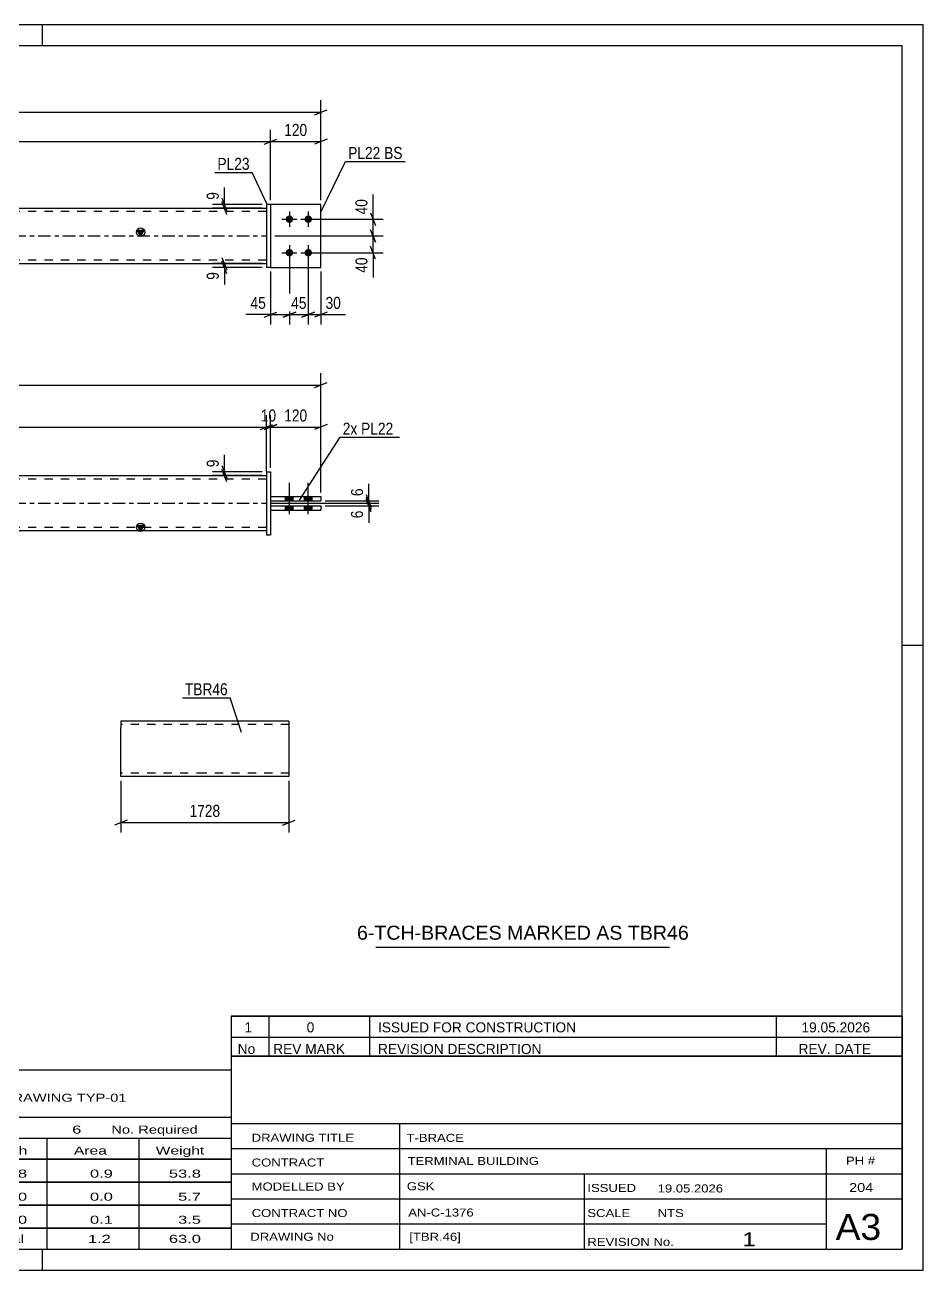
# Model space of a CAD drawing. Header units: millimetres. Extents: x 0 to 420, y 0 to 297.
# Drawn here: x 205.8 to 420, y 0 to 297 of the extents above; entities that cross this region are included whole.
import ezdxf

# ---------------------------------------------------------------- set-up
doc = ezdxf.new("R2010")
doc.units = ezdxf.units.MM
doc.linetypes.add('DXK_LINE_DOT2', pattern=[3.9198, 1.9599, -1.9599])
doc.linetypes.add('DXK_LINE_DOT3', pattern=[5.9187, 2.979, -0.9799, 0.9799, -0.9799])
doc.styles.add('Arial', font='ARIAL.TTF', dxfattribs={"height": 0.2})
doc.styles.add('Arial Narrow', font='ARIALN.TTF', dxfattribs={"height": 0.2})

# ---------------------------------------------------------------- blocks, each defined once
blk = doc.blocks.new('Unknown-489684297-3500')
at = {"color": 7, "linetype": 'Continuous'}
blk.add_line((289.5, 77.05), (359.5, 77.05), dxfattribs=at)
at = {"color": 7, "style": 'Arial'}
blk.add_text('6-TCH-BRACES MARKED AS TBR46', height=3.3428, dxfattribs=at).set_placement((284.99, 78.8))
blk = doc.blocks.new('Unknown-489684297-1163')
at = {"color": 5, "linetype": 'Continuous'}
for p, q in [((420, 297), (0, 297)), ((210, 292), (210, 297)), ((420, 0), (420, 297)), ((415, 292), (5, 292)), ((415, 5), (415, 292)), ((420, 149), (415, 149)), ((5, 5), (415, 5)), ((210, 0), (210, 5)), ((0, 0), (420, 0))]:
    blk.add_line(p, q, dxfattribs=at)
blk = doc.blocks.new('Unknown-489684297-3497')
at = {"color": 7, "linetype": 'Continuous'}
for p, q in [((255, 51.05), (255, 5)), ((255, 51.05), (415, 51.05)), ((415, 51), (415, 5)), ((255, 35), (415, 35)), ((295.14, 35), (295.14, 5)), ((255, 29), (415, 29)), ((397, 5.05), (397, 28.9)), ((255, 23), (415, 23)), ((339.14, 23), (339.14, 5)), ((255, 17), (415, 17)), ((255, 11), (397, 11)), ((255, 5), (415, 5))]:
    blk.add_line(p, q, dxfattribs=at)
at = {"color": 7, "style": 'Arial Narrow'}
for s, height, width, p in [('DRAWING TITLE', 1.9089, 1.425378, (259.88, 30.61)), ('T-BRACE', 1.909, 1.425378, (296.81, 30.59)), ('TERMINAL BUILDING', 1.9089, 1.425378, (297.06, 25.07)), ('CONTRACT', 1.909, 1.425378, (259.88, 24.71)), ('MODELLED BY', 1.9089, 1.425378, (259.88, 18.98)), ('GSK', 1.909, 1.425378, (296.88, 19.04)), ('ISSUED', 1.909, 1.425378, (339.94, 18.64)), ('19.05.2026', 1.909, 1.425378, (356.69, 18.52)), ('CONTRACT NO', 1.9089, 1.425378, (259.88, 12.66)), ('AN-C-1376', 1.909, 1.425378, (297.23, 12.78)), ('SCALE', 1.909, 1.425378, (339.94, 12.65)), ('A3', 6.204, 1.25, (399.14, 7.2)), ('DRAWING No', 1.909, 1.425378, (259.56, 7)), ('[TBR.46]', 1.909, 1.425378, (297.46, 6.99)), ('1', 3.34, 1.5, (376.91, 5.68)), ('REVISION No.', 1.9089, 1.425378, (339.94, 5.77))]:
    blk.add_text(s, height=height, dxfattribs=dict(at, width=width)).set_placement(p)
at = {"color": 7, "linetype": 'Continuous', "style": 'Arial Narrow'}
for s, height, width, p in [('PH #', 1.909, 1.43, (401.6, 25.15)), ('204', 2.1, 1.43, (402.37, 18.65)), ('NTS', 1.909, 1.425378, (356.7, 12.65))]:
    blk.add_text(s, height=height, dxfattribs=dict(at, width=width)).set_placement(p)
blk = doc.blocks.new('Unknown-489684297-3498')
at = {"color": 7, "linetype": 'Continuous'}
for p, q in [((95, 47.75), (255, 47.75)), ((95, 36.5), (95, 47.75)), ((255, 47.75), (255, 36.5)), ((95, 36.5), (255, 36.5)), ((95, 36.5), (95, 31.5)), ((255, 36.5), (255, 31.5)), ((95, 31.5), (255, 31.5)), ((95, 31.5), (95, 26.5)), ((119, 31.5), (119, 26.5)), ((154.5, 31.5), (154.5, 26.5)), ((180.5, 31.5), (180.5, 26.5)), ((193.5, 31.5), (193.5, 26.5)), ((211, 31.5), (211, 26.5)), ((233, 31.5), (233, 26.5)), ((255, 31.5), (255, 26.5)), ((95, 26.5), (255, 26.5)), ((95, 26.45), (95, 21.05)), ((95, 26.45), (255, 26.45)), ((119, 26.5), (119, 21)), ((154.5, 26.5), (154.5, 21)), ((180.5, 26.5), (180.5, 21)), ((193.5, 26.5), (193.5, 21)), ((211, 26.5), (211, 21)), ((233, 26.5), (233, 21)), ((255, 26.45), (255, 21.05)), ((95, 21.05), (255, 21.05)), ((95, 20.95), (95, 15.55)), ((95, 20.95), (255, 20.95)), ((119, 21), (119, 15.5)), ((154.5, 21), (154.5, 15.5)), ((180.5, 21), (180.5, 15.5)), ((193.5, 21), (193.5, 15.5)), ((211, 21), (211, 15.5)), ((233, 21), (233, 15.5)), ((255, 20.95), (255, 15.55)), ((95, 15.55), (255, 15.55)), ((95, 15.45), (95, 10.05)), ((95, 15.45), (255, 15.45)), ((119, 15.5), (119, 10)), ((154.5, 15.5), (154.5, 10)), ((180.5, 15.5), (180.5, 10)), ((193.5, 15.5), (193.5, 10)), ((211, 15.5), (211, 10)), ((233, 15.5), (233, 10)), ((255, 15.45), (255, 10.05)), ((95, 10.05), (255, 10.05)), ((95, 10), (255, 10)), ((95, 10), (95, 5)), ((211, 10), (211, 5)), ((233, 10), (233, 5)), ((255, 10), (255, 5)), ((95, 5), (255, 5))]:
    blk.add_line(p, q, dxfattribs=at)
at = {"color": 7, "style": 'Arial Narrow'}
for s, height, width, p in [('GENERAL NOTES & WELD DETAILS :', 2.8633, 1.4, (96.15, 40.06)), ('REFER TYP DRAWING TYP-01', 1.9089, 1.6, (179.7, 40.16)), ("MATERIAL LIST FOR ASSEMBLY MK'D", 1.9089, 1.6, (96.15, 32.56)), ('TBR46', 1.909, 1.794707, (188.68, 32.47)), ('6', 1.91, 1.794707, (217.08, 32.56)), ('No. Required', 1.9089, 1.6, (226.41, 32.56)), ('Mark', 1.909, 1.7, (96.34, 27.5)), ('Profile', 1.909, 1.7, (129.41, 27.5)), ('Material', 1.909, 1.7, (159.54, 27.56)), ('No.', 1.909, 1.7, (184.5, 27.56)), ('Length', 1.909, 1.7, (195, 27.56)), ('Area', 1.909, 1.7, (217.5, 27.56)), ('Weight', 1.909, 1.7, (237, 27.56))]:
    blk.add_text(s, height=height, dxfattribs=dict(at, width=width)).set_placement(p)
at = {"color": 7, "linetype": 'Continuous', "style": 'Arial Narrow'}
for s, height, width, p in [('TBR46', 1.909, 1.794707, (96.5, 22.06)), ('SHS132*8', 1.909, 1.794707, (121, 22.06)), ('E350', 1.909, 1.794707, (160.74, 22.06)), ('1', 1.91, 1.794707, (184.86, 22.06)), ('1728', 1.909, 1.794707, (197.58, 22.06)), ('0.9', 1.909, 1.794707, (221.32, 22.06)), ('53.8', 1.909, 1.794707, (240.14, 22.06)), ('PL22', 1.909, 1.794707, (96.5, 16.56)), ('PL10*120', 1.909, 1.794707, (121, 16.56)), ('E350', 1.909, 1.794707, (160.74, 16.56)), ('4', 1.91, 1.794707, (184.86, 16.56)), ('150', 1.909, 1.794707, (199.77, 16.56)), ('0.0', 1.909, 1.794707, (221.32, 16.56)), ('5.7', 1.909, 1.794707, (242.33, 16.56)), ('PL23', 1.909, 1.794707, (96.5, 11.06)), ('PL10*150', 1.909, 1.794707, (121, 11.06)), ('E350', 1.909, 1.794707, (160.74, 11.06)), ('2', 1.91, 1.794707, (184.86, 11.06)), ('150', 1.909, 1.794707, (199.77, 11.06)), ('0.1', 1.909, 1.794707, (221.32, 11.06)), ('3.5', 1.909, 1.794707, (242.33, 11.06)), ('Total', 1.909, 1.7, (197.33, 6.5)), ('1.2', 1.909, 1.794707, (220.83, 6.5)), ('63.0', 1.909, 1.794707, (240.14, 6.5))]:
    blk.add_text(s, height=height, dxfattribs=dict(at, width=width)).set_placement(p)
blk = doc.blocks.new('Unknown-489684297-3499')
at = {"color": 7, "linetype": 'Continuous'}
for p, q in [((255, 60.55), (415, 60.55)), ((415, 60.55), (255, 60.55)), ((255, 60.55), (255, 55.55)), ((264, 60.55), (264, 55.55)), ((288, 60.55), (288, 55.55)), ((385, 60.55), (385, 55.55)), ((415, 60.55), (415, 55.55)), ((255, 55.55), (415, 55.55)), ((255, 55.55), (255, 51.05)), ((255, 55.55), (415, 55.55)), ((264, 55.55), (264, 51.05)), ((288, 55.55), (288, 51.05)), ((385, 55.55), (385, 51.05)), ((415, 55.55), (415, 51.05)), ((415, 51.05), (255, 51.05))]:
    blk.add_line(p, q, dxfattribs=at)
at = {"color": 7, "linetype": 'Continuous', "style": 'Arial Narrow'}
for s, height, width, p in [('1', 2.39, 1.196471, (258.16, 56.7)), ('0', 2.39, 1.196471, (273, 56.7)), ('ISSUED FOR CONSTRUCTION', 2.3861, 1.196471, (290, 56.7)), ('19.05.2026', 2.386, 1.196471, (391, 56.7)), ('No', 2.386, 1.2, (256.54, 51.55)), ('REV MARK', 2.386, 1.2, (265, 51.55)), ('REVISION DESCRIPTION', 2.3861, 1.2, (290, 51.55)), ('REV. DATE', 2.386, 1.2, (390.28, 51.55))]:
    blk.add_text(s, height=height, dxfattribs=dict(at, width=width)).set_placement(p)
blk = doc.blocks.new('Part-489684297-1456 - 1400')
at = {"color": 2, "linetype": 'Continuous'}
for p, q in [((264.38, 182.29), (264.38, 181.29)), ((264.38, 182.29), (276.38, 182.29)), ((264.38, 181.29), (276.38, 181.29)), ((276.38, 182.29), (276.38, 181.29))]:
    blk.add_line(p, q, dxfattribs=at)
blk = doc.blocks.new('Part-489684297-1471 - 1400')
at = {"linetype": 'Continuous'}
blk.add_hatch(color=2, dxfattribs=at).paths.add_polyline_path([(233.38, 176.29), (232.58, 177.69), (234.18, 177.69)])
at = {"color": 2, "linetype": 'Continuous'}
for p, q in [((90.59, 189.49), (263.38, 189.49)), ((263.38, 176.29), (90.59, 176.29)), ((233.38, 176.29), (232.58, 177.69)), ((232.58, 177.69), (234.18, 177.69)), ((234.18, 177.69), (233.38, 176.29))]:
    blk.add_line(p, q, dxfattribs=at)
at = {"color": 7, "linetype": 'DXK_LINE_DOT2'}
for p, q in [((90.59, 176.29), (90.59, 189.49)), ((263.38, 188.69), (90.59, 188.69)), ((263.38, 189.49), (263.38, 176.29)), ((263.38, 177.09), (90.59, 177.09))]:
    blk.add_line(p, q, dxfattribs=at)
at = {"color": 7, "linetype": 'DXK_LINE_DOT3'}
blk.add_line((90.59, 182.89), (263.38, 182.89), dxfattribs=at)
at = {"color": 2, "linetype": 'Continuous'}
blk.add_circle((233.38, 177.19), 1, dxfattribs=at)
blk = doc.blocks.new('Bolt-489684297-1409 - 1400')
at = {"linetype": 'Continuous'}
for points in [[(269.78, 184.49), (267.98, 184.49), (267.98, 183.49), (269.78, 183.49)], [(269.78, 184.49), (267.98, 184.49), (267.98, 183.49), (269.78, 183.49)], [(274.28, 184.49), (272.48, 184.49), (272.48, 183.49), (274.28, 183.49)], [(274.28, 184.49), (272.48, 184.49), (272.48, 183.49), (274.28, 183.49)], [(269.78, 182.29), (267.98, 182.29), (267.98, 181.29), (269.78, 181.29)], [(269.78, 182.29), (267.98, 182.29), (267.98, 181.29), (269.78, 181.29)], [(274.28, 182.29), (272.48, 182.29), (272.48, 181.29), (274.28, 181.29)], [(274.28, 182.29), (272.48, 182.29), (272.48, 181.29), (274.28, 181.29)]]:
    blk.add_hatch(color=1, dxfattribs=at).paths.add_polyline_path(points)
at = {"color": 1, "linetype": 'Continuous'}
for p, q in [((268.88, 180.29), (268.88, 187.79)), ((268.88, 180.29), (268.88, 187.79)), ((273.38, 180.29), (273.38, 187.79)), ((273.38, 180.29), (273.38, 187.79)), ((267.98, 183.49), (267.98, 184.49)), ((267.98, 183.49), (267.98, 184.49)), ((269.78, 183.49), (269.78, 184.49)), ((269.78, 183.49), (269.78, 184.49)), ((272.48, 183.49), (272.48, 184.49)), ((272.48, 183.49), (272.48, 184.49)), ((274.28, 183.49), (274.28, 184.49)), ((274.28, 183.49), (274.28, 184.49)), ((267.98, 181.29), (267.98, 182.29)), ((267.98, 181.29), (267.98, 182.29)), ((269.78, 181.29), (269.78, 182.29)), ((269.78, 181.29), (269.78, 182.29)), ((272.48, 181.29), (272.48, 182.29)), ((272.48, 181.29), (272.48, 182.29)), ((274.28, 181.29), (274.28, 182.29)), ((274.28, 181.29), (274.28, 182.29))]:
    blk.add_line(p, q, dxfattribs=at)
blk = doc.blocks.new('Part-489684297-1446 - 1400')
at = {"color": 2, "linetype": 'Continuous'}
for p, q in [((263.38, 190.39), (263.38, 175.39)), ((263.38, 190.39), (264.38, 190.39)), ((264.38, 190.39), (264.38, 175.39)), ((263.38, 175.39), (264.38, 175.39))]:
    blk.add_line(p, q, dxfattribs=at)
blk = doc.blocks.new('Part-489684297-1451 - 1400')
at = {"color": 2, "linetype": 'Continuous'}
for p, q in [((264.38, 184.49), (264.38, 183.49)), ((264.38, 184.49), (276.38, 184.49)), ((276.38, 184.49), (276.38, 183.49)), ((264.38, 183.49), (276.38, 183.49))]:
    blk.add_line(p, q, dxfattribs=at)
blk = doc.blocks.new('Bolt-489684297-1680 - 1676')
at = {"linetype": 'Continuous'}
for points in [[(268.88, 251.56, -1), (268.88, 249.76, -1)], [(273.38, 251.56, -1), (273.38, 249.76, -1)], [(268.88, 243.56, -1), (268.88, 241.76, -1)], [(273.38, 243.56, -1), (273.38, 241.76, -1)]]:
    blk.add_hatch(color=1, dxfattribs=at).paths.add_polyline_path(points)
at = {"color": 1, "linetype": 'Continuous'}
for p, q in [((268.88, 252.46), (268.88, 248.86)), ((273.38, 252.46), (273.38, 248.86)), ((267.08, 250.66), (270.68, 250.66)), ((271.58, 250.66), (275.18, 250.66)), ((268.88, 244.46), (268.88, 240.86)), ((273.38, 244.46), (273.38, 240.86)), ((267.08, 242.66), (270.68, 242.66)), ((271.58, 242.66), (275.18, 242.66))]:
    blk.add_line(p, q, dxfattribs=at)
blk = doc.blocks.new('Part-489684297-1706 - 1676')
at = {"color": 2, "linetype": 'Continuous'}
for p, q in [((264.38, 254.16), (263.38, 254.16)), ((263.38, 254.16), (263.38, 239.16)), ((264.38, 254.16), (264.38, 239.16)), ((264.38, 239.16), (263.38, 239.16))]:
    blk.add_line(p, q, dxfattribs=at)
blk = doc.blocks.new('Part-489684297-1731 - 1676')
at = {"color": 2, "linetype": 'Continuous'}
for p, q in [((276.38, 254.16), (264.38, 254.16)), ((276.38, 239.16), (276.38, 254.16)), ((264.38, 239.16), (276.38, 239.16))]:
    blk.add_line(p, q, dxfattribs=at)
at = {"color": 7, "linetype": 'DXK_LINE_DOT2'}
blk.add_line((264.38, 254.16), (264.38, 239.16), dxfattribs=at)
blk = doc.blocks.new('Part-489684297-1736 - 1676')
at = {"color": 7, "linetype": 'DXK_LINE_DOT2'}
for p, q in [((276.38, 254.16), (264.38, 254.16)), ((264.38, 254.16), (264.38, 239.16)), ((276.38, 239.16), (276.38, 254.16)), ((264.38, 239.16), (276.38, 239.16))]:
    blk.add_line(p, q, dxfattribs=at)
blk = doc.blocks.new('Part-489684297-1741 - 1676')
at = {"linetype": 'Continuous'}
blk.add_hatch(color=2, dxfattribs=at).paths.add_polyline_path([(233.38, 246.66), (232.58, 248.06), (234.18, 248.06)])
at = {"color": 2, "linetype": 'Continuous'}
for p, q in [((90.59, 253.26), (263.38, 253.26)), ((233.38, 246.66), (232.58, 248.06)), ((232.58, 248.06), (234.18, 248.06)), ((234.18, 248.06), (233.38, 246.66)), ((90.59, 240.06), (263.38, 240.06))]:
    blk.add_line(p, q, dxfattribs=at)
at = {"color": 7, "linetype": 'DXK_LINE_DOT2'}
for p, q in [((90.59, 253.26), (90.59, 240.06)), ((263.38, 252.46), (90.59, 252.46)), ((263.38, 253.26), (263.38, 240.06)), ((263.38, 240.86), (90.59, 240.86))]:
    blk.add_line(p, q, dxfattribs=at)
at = {"color": 7, "linetype": 'DXK_LINE_DOT3'}
blk.add_line((90.59, 246.66), (263.38, 246.66), dxfattribs=at)
at = {"color": 2, "linetype": 'Continuous'}
blk.add_circle((233.38, 247.56), 1, dxfattribs=at)
blk = doc.blocks.new('Part-489684297-2293 - 2286')
at = {"color": 2, "linetype": 'Continuous'}
for p, q in [((228.67, 130.91), (228.67, 129.31)), ((248.67, 130.91), (228.67, 130.91)), ((268.77, 130.91), (248.77, 130.91)), ((268.77, 130.91), (268.77, 129.31)), ((228.67, 117.71), (228.67, 129.31)), ((268.77, 129.31), (268.77, 117.71)), ((248.67, 117.71), (228.67, 117.71)), ((268.77, 117.71), (248.77, 117.71))]:
    blk.add_line(p, q, dxfattribs=at)
at = {"color": 7, "linetype": 'DXK_LINE_DOT2'}
for p, q in [((248.67, 130.11), (228.67, 130.11)), ((268.77, 130.11), (248.77, 130.11)), ((228.67, 118.51), (228.67, 118.58)), ((248.67, 118.51), (228.67, 118.51)), ((268.77, 118.51), (248.77, 118.51)), ((268.77, 118.51), (268.77, 118.58))]:
    blk.add_line(p, q, dxfattribs=at)
blk = doc.blocks.new('StraightDimension-489684297-1542 - 1400')
at = {"color": 7, "linetype": 'Continuous'}
for p, q in [((263.38, 190.49), (263.38, 203.91)), ((264.38, 191.39), (264.38, 203.91)), ((261.88, 200.46), (264.88, 201.66)), ((265.88, 201.66), (262.88, 200.46)), ((263.38, 201.06), (264.38, 201.06))]:
    blk.add_line(p, q, dxfattribs=at)
at = {"color": 0}
blk.add_wipeout([(266.3, 201.81), (266.3, 206.01), (261.45, 206.01), (261.45, 201.81)], dxfattribs=at)
at = {"color": 3, "style": 'Arial Narrow'}
blk.add_text('10', height=2.863, dxfattribs=at).set_placement((262.05, 202.41))
blk = doc.blocks.new('StraightDimension-489684297-1597 - 1400')
at = {"color": 7, "linetype": 'Continuous'}
for p, q in [((287.18, 184.39), (288.38, 181.39)), ((264.38, 182.89), (290.18, 182.89)), ((277.38, 182.29), (290.18, 182.29)), ((288.38, 180.79), (287.18, 183.79)), ((287.78, 182.29), (287.78, 182.89))]:
    blk.add_line(p, q, dxfattribs=at)
at = {"color": 0}
blk.add_wipeout([(287.03, 181.76), (282.83, 181.76), (282.83, 178.73), (287.03, 178.73)], dxfattribs=at)
at = {"color": 7, "linetype": 'Continuous'}
blk.add_line((287.78, 182.29), (287.78, 178.21), dxfattribs=at)
blk.add_line((287.78, 182.29), (287.78, 178.21), dxfattribs=at)
at = {"color": 3, "style": 'Arial Narrow'}
blk.add_text('6', height=2.86, rotation=90.0002, dxfattribs=at).set_placement((286.43, 179.33))
blk = doc.blocks.new('StraightDimension-489684297-1512 - 1400')
at = {"color": 7, "linetype": 'Continuous'}
for p, q in [((90.59, 190.49), (90.59, 203.91)), ((263.38, 190.49), (263.38, 203.91)), ((92.09, 201.66), (89.09, 200.46)), ((90.59, 201.06), (263.38, 201.06)), ((261.88, 200.46), (264.88, 201.66))]:
    blk.add_line(p, q, dxfattribs=at)
at = {"color": 0}
blk.add_wipeout([(181.24, 201.81), (181.24, 206.01), (172.73, 206.01), (172.73, 201.81)], dxfattribs=at)
at = {"color": 3, "style": 'Arial Narrow'}
blk.add_text('1728', height=2.863, dxfattribs=at).set_placement((173.33, 202.41))
blk = doc.blocks.new('StraightDimension-489684297-1496 - 1400')
at = {"color": 7, "linetype": 'Continuous'}
for p, q in [((264.38, 191.39), (264.38, 203.91)), ((276.38, 185.49), (276.38, 203.91)), ((262.88, 200.46), (265.88, 201.66)), ((264.38, 201.06), (276.38, 201.06)), ((277.88, 201.66), (274.88, 200.46))]:
    blk.add_line(p, q, dxfattribs=at)
at = {"color": 0}
blk.add_wipeout([(273.72, 201.81), (273.72, 206.01), (267.03, 206.01), (267.03, 201.81)], dxfattribs=at)
at = {"color": 3, "style": 'Arial Narrow'}
blk.add_text('120', height=2.863, dxfattribs=at).set_placement((267.63, 202.41))
blk = doc.blocks.new('StraightDimension-489684297-1613 - 1400')
at = {"color": 7, "linetype": 'Continuous'}
for p, q in [((287.18, 184.99), (288.38, 181.99)), ((288.38, 181.39), (287.18, 184.39)), ((264.38, 182.89), (290.18, 182.89)), ((277.38, 183.49), (290.18, 183.49)), ((287.78, 182.89), (287.78, 183.49))]:
    blk.add_line(p, q, dxfattribs=at)
at = {"color": 0}
blk.add_wipeout([(287.03, 187.04), (282.83, 187.04), (282.83, 184.01), (287.03, 184.01)], dxfattribs=at)
at = {"color": 7, "linetype": 'Continuous'}
blk.add_line((287.78, 183.49), (287.78, 187.56), dxfattribs=at)
blk.add_line((287.78, 183.49), (287.78, 187.56), dxfattribs=at)
at = {"color": 3, "style": 'Arial Narrow'}
blk.add_text('6', height=2.86, rotation=90.0002, dxfattribs=at).set_placement((286.43, 184.61))
blk = doc.blocks.new('StraightDimension-489684297-1586 - 1400')
at = {"color": 7, "linetype": 'Continuous'}
for p, q in [((77.59, 185.49), (77.59, 213.93)), ((276.38, 185.49), (276.38, 213.93)), ((79.09, 211.68), (76.09, 210.48)), ((77.59, 211.08), (276.38, 211.08)), ((274.88, 210.48), (277.88, 211.68))]:
    blk.add_line(p, q, dxfattribs=at)
at = {"color": 0}
blk.add_wipeout([(181.24, 211.83), (181.24, 216.03), (172.73, 216.03), (172.73, 211.83)], dxfattribs=at)
at = {"color": 3, "style": 'Arial Narrow'}
blk.add_text('1988', height=2.863, dxfattribs=at).set_placement((173.33, 212.43))
blk = doc.blocks.new('StraightDimension-489684297-1630 - 1400')
at = {"color": 7, "linetype": 'Continuous'}
for p, q in [((262.38, 190.39), (250.53, 190.39)), ((252.78, 191.89), (253.98, 188.89)), ((253.98, 187.99), (252.78, 190.99)), ((253.38, 189.49), (253.38, 190.39)), ((262.38, 189.49), (250.53, 189.49))]:
    blk.add_line(p, q, dxfattribs=at)
at = {"color": 0}
blk.add_wipeout([(252.63, 193.94), (248.43, 193.94), (248.43, 190.91), (252.63, 190.91)], dxfattribs=at)
at = {"color": 7, "linetype": 'Continuous'}
blk.add_line((253.38, 190.39), (253.38, 194.46), dxfattribs=at)
blk.add_line((253.38, 190.39), (253.38, 194.46), dxfattribs=at)
at = {"color": 3, "style": 'Arial Narrow'}
blk.add_text('9', height=2.86, rotation=90.0002, dxfattribs=at).set_placement((252.03, 191.51))
blk = doc.blocks.new('StraightDimension-489684297-1744 - 1676')
at = {"color": 7, "linetype": 'Continuous'}
for p, q in [((268.88, 241.66), (268.88, 225.51)), ((264.38, 238.16), (264.38, 225.51)), ((262.88, 227.31), (265.88, 228.51)), ((264.38, 227.91), (268.88, 227.91)), ((270.38, 228.51), (267.38, 227.31))]:
    blk.add_line(p, q, dxfattribs=at)
at = {"color": 0}
blk.add_wipeout([(263.85, 228.66), (263.85, 232.86), (259, 232.86), (259, 228.66)], dxfattribs=at)
at = {"color": 7, "linetype": 'Continuous'}
blk.add_line((264.38, 227.91), (258.47, 227.91), dxfattribs=at)
blk.add_line((264.38, 227.91), (258.47, 227.91), dxfattribs=at)
at = {"color": 3, "style": 'Arial Narrow'}
blk.add_text('45', height=2.863, dxfattribs=at).set_placement((259.6, 229.26))
blk = doc.blocks.new('StraightDimension-489684297-1766 - 1676')
at = {"color": 7, "linetype": 'Continuous'}
for p, q in [((268.88, 241.66), (268.88, 225.51)), ((273.38, 241.66), (273.38, 225.51)), ((267.38, 227.31), (270.38, 228.51)), ((268.88, 227.91), (273.38, 227.91)), ((274.88, 228.51), (271.88, 227.31))]:
    blk.add_line(p, q, dxfattribs=at)
at = {"color": 0}
blk.add_wipeout([(273.55, 228.66), (273.55, 232.86), (268.7, 232.86), (268.7, 228.66)], dxfattribs=at)
at = {"color": 3, "style": 'Arial Narrow'}
blk.add_text('45', height=2.863, dxfattribs=at).set_placement((269.3, 229.26))
blk = doc.blocks.new('StraightDimension-489684297-1926 - 1676')
at = {"color": 7, "linetype": 'Continuous'}
for p, q in [((79.09, 276.76), (76.09, 275.56)), ((77.59, 255.16), (77.59, 279.01)), ((274.88, 275.56), (277.88, 276.76)), ((276.38, 255.16), (276.38, 279.01)), ((77.59, 276.16), (276.38, 276.16))]:
    blk.add_line(p, q, dxfattribs=at)
at = {"color": 0}
blk.add_wipeout([(181.24, 276.91), (181.24, 281.11), (172.73, 281.11), (172.73, 276.91)], dxfattribs=at)
at = {"color": 3, "style": 'Arial Narrow'}
blk.add_text('1988', height=2.863, dxfattribs=at).set_placement((173.33, 277.51))
blk = doc.blocks.new('StraightDimension-489684297-1782 - 1676')
at = {"color": 7, "linetype": 'Continuous'}
for p, q in [((273.38, 241.66), (273.38, 225.51)), ((276.38, 238.16), (276.38, 225.51)), ((271.88, 227.31), (274.88, 228.51)), ((273.38, 227.91), (276.38, 227.91)), ((277.88, 228.51), (274.88, 227.31))]:
    blk.add_line(p, q, dxfattribs=at)
at = {"color": 0}
blk.add_wipeout([(281.76, 228.66), (281.76, 232.86), (276.9, 232.86), (276.9, 228.66)], dxfattribs=at)
at = {"color": 7, "linetype": 'Continuous'}
blk.add_line((276.38, 227.91), (282.28, 227.91), dxfattribs=at)
blk.add_line((276.38, 227.91), (282.28, 227.91), dxfattribs=at)
at = {"color": 3, "style": 'Arial Narrow'}
blk.add_text('30', height=2.863, dxfattribs=at).set_placement((277.5, 229.26))
blk = doc.blocks.new('StraightDimension-489684297-1802 - 1676')
at = {"color": 7, "linetype": 'Continuous'}
for p, q in [((265.38, 246.66), (291.24, 246.66)), ((288.24, 248.16), (289.44, 245.16)), ((288.84, 242.66), (288.84, 246.66)), ((289.44, 241.16), (288.24, 244.16)), ((274.38, 242.66), (291.24, 242.66))]:
    blk.add_line(p, q, dxfattribs=at)
at = {"color": 0}
blk.add_wipeout([(288.09, 242.14), (283.89, 242.14), (283.89, 237.28), (288.09, 237.28)], dxfattribs=at)
at = {"color": 7, "linetype": 'Continuous'}
blk.add_line((288.84, 242.66), (288.84, 236.76), dxfattribs=at)
blk.add_line((288.84, 242.66), (288.84, 236.76), dxfattribs=at)
at = {"color": 3, "style": 'Arial Narrow'}
blk.add_text('40', height=2.863, rotation=90.0002, dxfattribs=at).set_placement((287.49, 237.88))
blk = doc.blocks.new('StraightDimension-489684297-1811 - 1676')
at = {"color": 7, "linetype": 'Continuous'}
for p, q in [((274.38, 250.66), (291.24, 250.66)), ((288.24, 252.16), (289.44, 249.16)), ((288.84, 246.66), (288.84, 250.66)), ((265.38, 246.66), (291.24, 246.66)), ((289.44, 245.16), (288.24, 248.16))]:
    blk.add_line(p, q, dxfattribs=at)
at = {"color": 0}
blk.add_wipeout([(288.09, 256.04), (283.89, 256.04), (283.89, 251.19), (288.09, 251.19)], dxfattribs=at)
at = {"color": 7, "linetype": 'Continuous'}
blk.add_line((288.84, 250.66), (288.84, 256.57), dxfattribs=at)
blk.add_line((288.84, 250.66), (288.84, 256.57), dxfattribs=at)
at = {"color": 3, "style": 'Arial Narrow'}
blk.add_text('40', height=2.863, rotation=90.0002, dxfattribs=at).set_placement((287.49, 251.79))
blk = doc.blocks.new('StraightDimension-489684297-1968 - 1676')
at = {"color": 7, "linetype": 'Continuous'}
for p, q in [((89.59, 255.16), (89.59, 272.01)), ((264.38, 255.16), (264.38, 272.01)), ((91.09, 269.76), (88.09, 268.56)), ((89.59, 269.16), (264.38, 269.16)), ((262.88, 268.56), (265.88, 269.76))]:
    blk.add_line(p, q, dxfattribs=at)
at = {"color": 0}
blk.add_wipeout([(181.24, 269.91), (181.24, 274.11), (172.73, 274.11), (172.73, 269.91)], dxfattribs=at)
at = {"color": 3, "style": 'Arial Narrow'}
blk.add_text('1748', height=2.863, dxfattribs=at).set_placement((173.33, 270.51))
blk = doc.blocks.new('StraightDimension-489684297-1993 - 1676')
at = {"color": 7, "linetype": 'Continuous'}
for p, q in [((264.38, 255.16), (264.38, 272.01)), ((276.38, 255.16), (276.38, 272.01)), ((262.88, 268.56), (265.88, 269.76)), ((264.38, 269.16), (276.38, 269.16)), ((277.88, 269.76), (274.88, 268.56))]:
    blk.add_line(p, q, dxfattribs=at)
at = {"color": 0}
blk.add_wipeout([(273.72, 269.91), (273.72, 274.11), (267.03, 274.11), (267.03, 269.91)], dxfattribs=at)
at = {"color": 3, "style": 'Arial Narrow'}
blk.add_text('120', height=2.863, dxfattribs=at).set_placement((267.63, 270.51))
blk = doc.blocks.new('StraightDimension-489684297-2730 - 1676')
at = {"color": 7, "linetype": 'Continuous'}
for p, q in [((252.78, 241.56), (253.98, 238.56)), ((253.98, 237.66), (252.78, 240.66)), ((262.38, 240.06), (250.53, 240.06)), ((262.38, 239.16), (250.53, 239.16)), ((253.38, 239.16), (253.38, 240.06))]:
    blk.add_line(p, q, dxfattribs=at)
at = {"color": 0}
blk.add_wipeout([(252.63, 238.64), (248.43, 238.64), (248.43, 235.61), (252.63, 235.61)], dxfattribs=at)
at = {"color": 7, "linetype": 'Continuous'}
blk.add_line((253.38, 239.16), (253.38, 235.08), dxfattribs=at)
blk.add_line((253.38, 239.16), (253.38, 235.08), dxfattribs=at)
at = {"color": 3, "style": 'Arial Narrow'}
blk.add_text('9', height=2.86, rotation=90.0002, dxfattribs=at).set_placement((252.03, 236.21))
blk = doc.blocks.new('StraightDimension-489684297-2737 - 1676')
at = {"color": 7, "linetype": 'Continuous'}
for p, q in [((252.78, 255.66), (253.98, 252.66)), ((262.38, 254.16), (250.53, 254.16)), ((262.38, 253.26), (250.53, 253.26)), ((253.98, 251.76), (252.78, 254.76)), ((253.38, 253.26), (253.38, 254.16))]:
    blk.add_line(p, q, dxfattribs=at)
at = {"color": 0}
blk.add_wipeout([(252.63, 257.72), (248.43, 257.72), (248.43, 254.69), (252.63, 254.69)], dxfattribs=at)
at = {"color": 7, "linetype": 'Continuous'}
blk.add_line((253.38, 254.16), (253.38, 258.24), dxfattribs=at)
blk.add_line((253.38, 254.16), (253.38, 258.24), dxfattribs=at)
at = {"color": 3, "style": 'Arial Narrow'}
blk.add_text('9', height=2.86, rotation=90.0002, dxfattribs=at).set_placement((252.03, 255.29))
blk = doc.blocks.new('StraightDimension-489684297-2297 - 2286')
at = {"color": 7, "linetype": 'Continuous'}
for p, q in [((228.67, 116.71), (228.67, 104.35)), ((268.77, 116.71), (268.77, 104.35)), ((230.17, 107.35), (227.17, 106.15)), ((267.27, 106.15), (270.27, 107.35)), ((228.67, 106.75), (268.77, 106.75))]:
    blk.add_line(p, q, dxfattribs=at)
at = {"color": 0}
blk.add_wipeout([(252.98, 107.5), (252.98, 111.7), (244.46, 111.7), (244.46, 107.5)], dxfattribs=at)
at = {"color": 3, "style": 'Arial Narrow'}
blk.add_text('1728', height=2.863, dxfattribs=at).set_placement((245.06, 108.1))
blk = doc.blocks.new('MarkSet-489684297-1667 - 1400')
at = {"color": 0}
blk.add_wipeout([(285.07, 199.26), (285.07, 202.26), (281.6, 202.26), (281.6, 199.26)], dxfattribs=at)
blk.add_wipeout([(285.07, 199.26), (285.07, 202.26), (281.6, 202.26), (281.6, 199.26)], dxfattribs=at)
at = {"color": 30, "linetype": 'Continuous'}
blk.add_line((271.28, 183.67), (281, 198.66), dxfattribs=at)
at = {"color": 0}
blk.add_wipeout([(293.65, 199.26), (293.65, 202.26), (285.97, 202.26), (285.97, 199.26)], dxfattribs=at)
blk.add_wipeout([(293.65, 199.26), (293.65, 202.26), (285.97, 202.26), (285.97, 199.26)], dxfattribs=at)
at = {"color": 30, "linetype": 'Continuous'}
blk.add_line((281, 198.66), (295.15, 198.66), dxfattribs=at)
at = {"color": 3, "style": 'Arial Narrow'}
for s, p in [('2x', (281.6, 199.26)), ('PL22', (285.97, 199.26))]:
    blk.add_text(s, height=2.863, dxfattribs=at).set_placement(p)
blk = doc.blocks.new('MarkSet-489684297-2031 - 1676')
at = {"color": 0}
blk.add_wipeout([(290.57, 265.02), (290.57, 268.02), (282.89, 268.02), (282.89, 265.02)], dxfattribs=at)
blk.add_wipeout([(290.57, 265.02), (290.57, 268.02), (282.89, 268.02), (282.89, 265.02)], dxfattribs=at)
at = {"color": 30, "linetype": 'Continuous'}
blk.add_line((276.38, 252.37), (282.29, 264.42), dxfattribs=at)
at = {"color": 0}
blk.add_wipeout([(295.85, 265.02), (295.85, 268.02), (291.47, 268.02), (291.47, 265.02)], dxfattribs=at)
blk.add_wipeout([(295.85, 265.02), (295.85, 268.02), (291.47, 268.02), (291.47, 265.02)], dxfattribs=at)
at = {"color": 30, "linetype": 'Continuous'}
blk.add_line((282.29, 264.42), (296.45, 264.42), dxfattribs=at)
at = {"color": 3, "style": 'Arial Narrow'}
for s, p in [('PL22', (282.89, 265.02)), ('BS', (291.47, 265.02))]:
    blk.add_text(s, height=2.863, dxfattribs=at).set_placement(p)
blk = doc.blocks.new('Mark-489684297-1702 - 1676')
at = {"color": 0}
blk.add_wipeout([(259.39, 262.43), (259.39, 265.43), (251.71, 265.43), (251.71, 262.43)], dxfattribs=at)
blk.add_wipeout([(259.39, 262.43), (259.39, 265.43), (251.71, 265.43), (251.71, 262.43)], dxfattribs=at)
at = {"color": 30, "linetype": 'Continuous'}
for p in [(251.11, 261.83), (263.59, 254.16)]:
    blk.add_line(p, (259.99, 261.83), dxfattribs=at)
at = {"color": 3, "style": 'Arial Narrow'}
blk.add_text('PL23', height=2.863, dxfattribs=at).set_placement((251.71, 262.43))
blk = doc.blocks.new('Mark-489684297-2289 - 2286')
at = {"color": 0}
blk.add_wipeout([(254.18, 137.11), (254.18, 140.11), (243.95, 140.11), (243.95, 137.11)], dxfattribs=at)
blk.add_wipeout([(254.18, 137.11), (254.18, 140.11), (243.95, 140.11), (243.95, 137.11)], dxfattribs=at)
at = {"color": 30, "linetype": 'Continuous'}
for p in [(243.35, 136.51), (257.48, 128.2)]:
    blk.add_line(p, (254.78, 136.51), dxfattribs=at)
at = {"color": 3, "style": 'Arial Narrow'}
blk.add_text('TBR46', height=2.863, dxfattribs=at).set_placement((243.95, 137.11))

msp = doc.modelspace()

# ---------------------------------------------------------------- block references
for name in ['Unknown-489684297-1163', 'Part-489684297-1741 - 1676', 'Part-489684297-1706 - 1676', 'Part-489684297-1731 - 1676', 'Part-489684297-1736 - 1676', 'Bolt-489684297-1680 - 1676', 'Part-489684297-1446 - 1400', 'Part-489684297-1471 - 1400', 'Bolt-489684297-1409 - 1400', 'Part-489684297-1451 - 1400', 'Part-489684297-1456 - 1400', 'Part-489684297-2293 - 2286', 'Unknown-489684297-3500', 'Unknown-489684297-3499', 'Unknown-489684297-3497', 'Unknown-489684297-3498']:
    msp.add_blockref(name, (0, 0))

# ---------------------------------------------------------------- next in the draw order: block references
for name in ['StraightDimension-489684297-1926 - 1676', 'StraightDimension-489684297-1744 - 1676', 'StraightDimension-489684297-1542 - 1400', 'StraightDimension-489684297-1597 - 1400', 'Mark-489684297-2289 - 2286', 'StraightDimension-489684297-2297 - 2286']:
    msp.add_blockref(name, (0, 0))

# ---------------------------------------------------------------- next in the draw order: block references
for name in ['StraightDimension-489684297-2730 - 1676', 'StraightDimension-489684297-1766 - 1676', 'StraightDimension-489684297-1512 - 1400']:
    msp.add_blockref(name, (0, 0))

# ---------------------------------------------------------------- next in the draw order: block references
for name in ['StraightDimension-489684297-1782 - 1676', 'StraightDimension-489684297-1496 - 1400']:
    msp.add_blockref(name, (0, 0))

# ---------------------------------------------------------------- next in the draw order: block references
for name in ['StraightDimension-489684297-1802 - 1676', 'StraightDimension-489684297-1613 - 1400']:
    msp.add_blockref(name, (0, 0))

# ---------------------------------------------------------------- next in the draw order: block references
for name in ['StraightDimension-489684297-1811 - 1676', 'StraightDimension-489684297-1586 - 1400']:
    msp.add_blockref(name, (0, 0))

# ---------------------------------------------------------------- next in the draw order: block references
for name in ['StraightDimension-489684297-1968 - 1676', 'MarkSet-489684297-1667 - 1400', 'StraightDimension-489684297-1630 - 1400']:
    msp.add_blockref(name, (0, 0))

# ---------------------------------------------------------------- next in the draw order: block references
msp.add_blockref('StraightDimension-489684297-1993 - 1676', (0, 0))

# ---------------------------------------------------------------- next in the draw order: block references
for name in ['MarkSet-489684297-2031 - 1676', 'StraightDimension-489684297-2737 - 1676']:
    msp.add_blockref(name, (0, 0))

# ---------------------------------------------------------------- next in the draw order: block references
msp.add_blockref('Mark-489684297-1702 - 1676', (0, 0))

doc.saveas('drawing.dxf')
